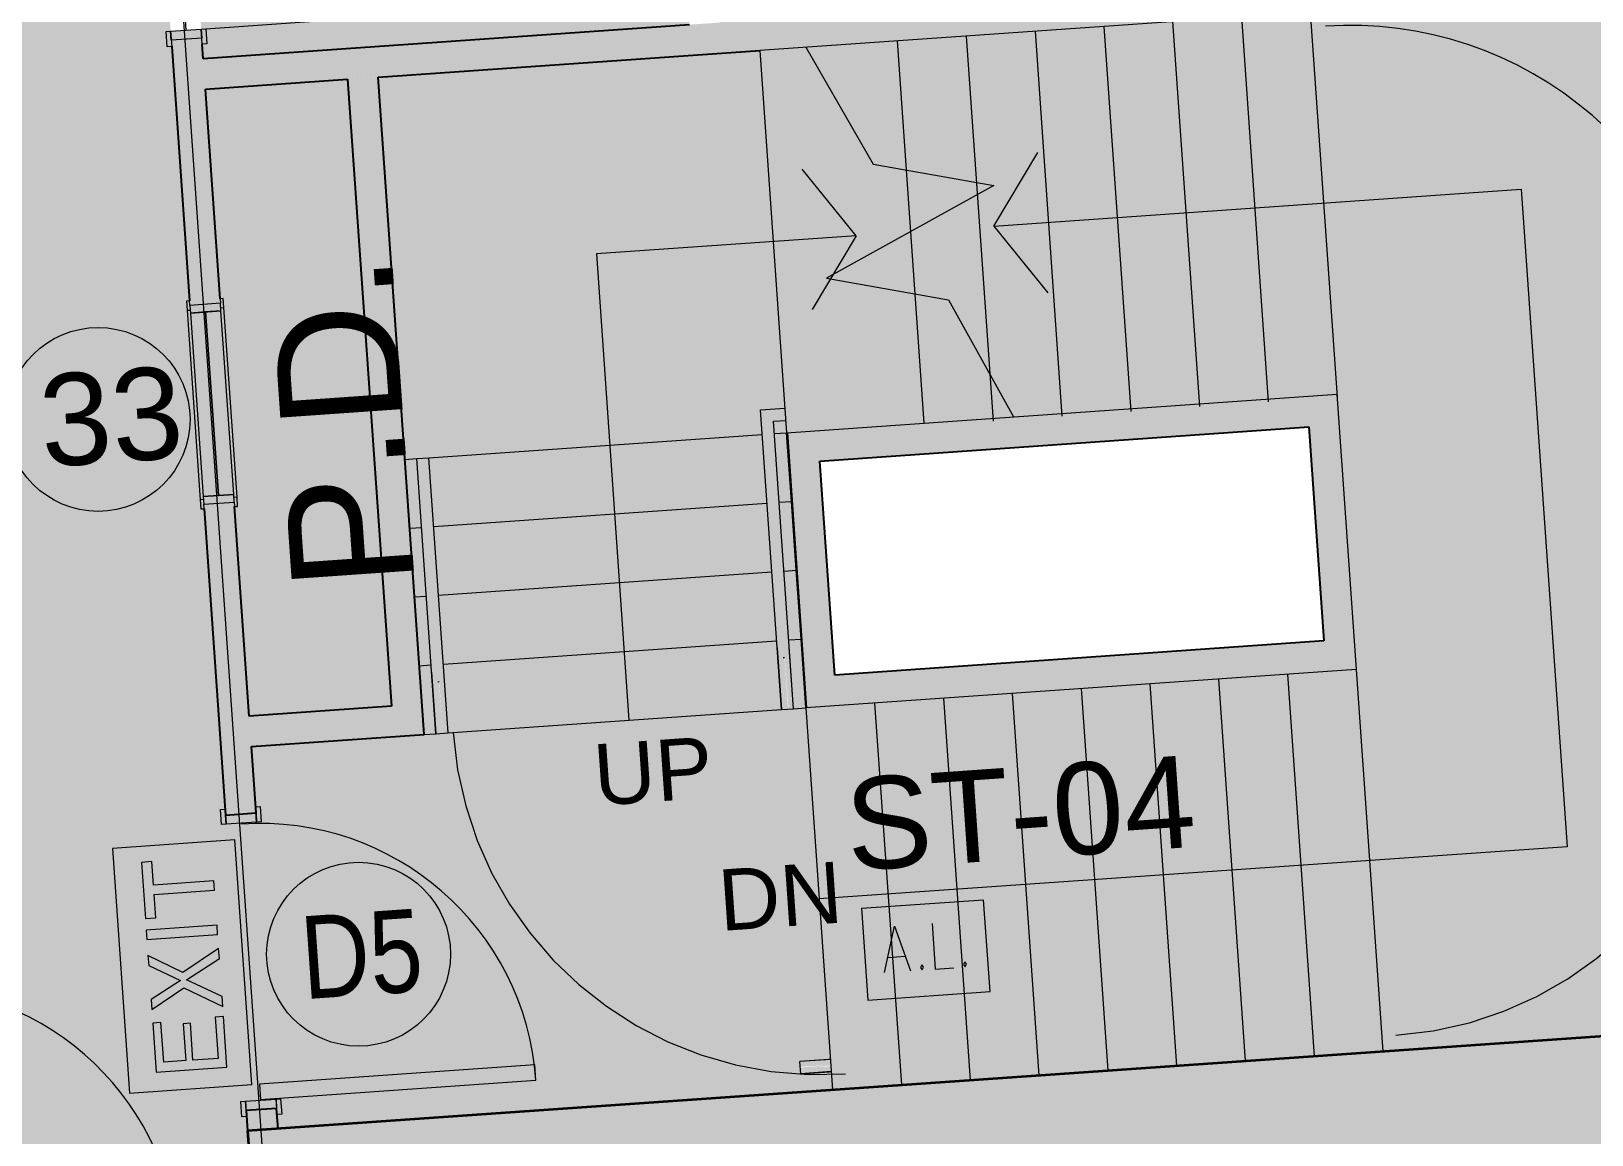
# Model space of a CAD drawing. Header units: millimetres. Extents: x 50357 to 985146, y 723188 to 1803594.
# Drawn here: x 830033.8 to 830038.89, y 817682.82 to 817686.42 of the extents above; entities that cross this region are included whole.
import ezdxf

# ---------------------------------------------------------------- set-up
doc = ezdxf.new("R2010")
doc.units = ezdxf.units.MM
doc.header["$LTSCALE"] = 3
doc.header["$MEASUREMENT"] = 0
for name, pattern in [('Grid Line', [22.225, 12.7, -3.175, 3.175, -3.175]), ('Hidden 3_0mm 1_0s', [4, 3, -1]), ('Overhead', [3.96875, 2.38125, -1.5875])]:
    doc.linetypes.add(name, pattern=pattern)
for name, color, linetype, lineweight in [('A-ANNO-NOTE', 131, 'Continuous', 13), ('A-AREA-IDEN', 2, 'Continuous', 9), ('A-DETL', 7, 'Continuous', 9), ('A-DETL-GENF', 92, 'Continuous', 13), ('A-DETL-THIN', 151, 'Continuous', 13), ('A-DOOR-FRAM', 31, 'Continuous', 13), ('A-DOOR-IDEN', 31, 'Continuous', 18), ('E-FIRE', 2, 'Continuous', 13), ('G-ANNO-TEXT', 231, 'Continuous', 9), ('S-GRID', 1, 'Continuous', 9)]:
    doc.layers.add(name, color=color, linetype=linetype, lineweight=lineweight)
for name, color, linetype, lineweight, true_color in [('A-DOOR', 7, 'Continuous', 13, 0x6e6e6e), ('A-FLOR', 7, 'Continuous', 5, 0x6e6e6e), ('A-FLOR-HRAL', 7, 'Continuous', 13, 0x6e6e6e), ('A-WALL', 7, 'Continuous', 13, 0x6e6e6e), ('S-STRS', 7, 'Continuous', 13, 0x6e6e6e)]:
    doc.layers.add(name, color=color, linetype=linetype, lineweight=lineweight, true_color=true_color)
doc.styles.add('Arial', font='arial.ttf', dxfattribs={"height": 2})
doc.styles.add('Arial Narrow', font='ARIALN.TTF', dxfattribs={"height": 270})
doc.styles.add('Arial_2', font='arial.ttf', dxfattribs={"height": 0.144})
doc.styles.add('Arial_3', font='arial.ttf', dxfattribs={"height": 0.2592})

# ---------------------------------------------------------------- blocks, each defined once
blk = doc.blocks.new('DLN-Single Door-_With Vision Panel_ - D05 - 900 x 2100 _WH__Timber _FRR-_60_60_-7165593-15_F GBP')
at = {"layer": 'A-DOOR-FRAM'}
h = blk.add_hatch(color=33, dxfattribs=at)
h.paths.add_polyline_path([(-453, -65), (-453, -50), (-503, -50), (-503, -65)], flags=0)
h.paths.add_polyline_path([(464, -65), (503, -65), (503, -50), (453, -50), (453, -65)], flags=0)
h.paths.add_polyline_path([(453, 50), (503, 50), (503, 65), (453, 65)], flags=0)
h.paths.add_polyline_path([(-503, 50), (-453, 50), (-453, 65), (-503, 65)], flags=0)
h = blk.add_hatch(color=33, dxfattribs=at)
h.paths.add_polyline_path([(-453, -50), (-453, 50), (-483, 50), (-483, -50)], flags=0)
h.paths.add_polyline_path([(483, -50), (483, 50), (453, 50), (453, -50), (464, -50)], flags=0)
at = {"layer": 'A-DOOR'}
for p, q in [((-400, 0), (-450, 0)), ((-450, 0), (-450, -900)), ((-400, -900), (-400, 0)), ((-450, -900), (-400, -900))]:
    blk.add_line(p, q, dxfattribs=at)
blk.add_arc((-450, 0), 900, 270, 360, dxfattribs=at)
at = {"layer": 'A-DOOR-FRAM'}
for p, q in [((-503, 65), (-453, 65)), ((-503, 50), (-503, 65)), ((-453, 65), (-453, 50)), ((453, 50), (453, 65)), ((453, 65), (503, 65)), ((503, 65), (503, 50)), ((-453, 50), (-503, 50)), ((-483, -50), (-483, 50)), ((-483, 50), (-453, 50)), ((-453, 50), (-453, -50)), ((503, 50), (453, 50)), ((453, 50), (483, 50)), ((453, -50), (453, 50)), ((483, 50), (483, -50)), ((-503, -50), (-453, -50)), ((-503, -65), (-503, -50)), ((-453, -50), (-483, -50)), ((-453, -50), (-453, -65)), ((453, -65), (453, -50)), ((453, -50), (503, -50)), ((483, -50), (453, -50)), ((503, -50), (503, -65)), ((-453, -65), (-503, -65)), ((503, -65), (453, -65))]:
    blk.add_line(p, q, dxfattribs=at)
blk = doc.blocks.new('DLN_Access Panel - ARC_TIMBER Access  Panel_2100x650mm-5316167-15_F GBP')
at = {"layer": 'A-DOOR'}
h = blk.add_hatch(color=33, dxfattribs=at)
h.paths.add_polyline_path([(340, -50), (310, -50), (310, -60), (340, -60)], flags=0)
h.paths.add_polyline_path([(340, 60), (310, 60), (310, 50), (340, 50)], flags=0)
h.paths.add_polyline_path([(-310, -50), (-340, -50), (-340, -60), (-310, -60)], flags=0)
h.paths.add_polyline_path([(-310, 50), (-310, 60), (-340, 60), (-340, 50), (-325, 50)], flags=0)
for points in [[(310, 60), (-310, 60), (-310, 50), (310, 50)], [(-300, 50), (-325, 50), (-325, -50), (-300, -50)], [(300, 50), (-300, 50), (-300, 0), (300, 0)], [(325, 50), (300, 50), (300, -50), (325, -50)], [(310, -50), (-310, -50), (-310, -60), (310, -60)], [(300, -50), (300, 0), (-300, 0), (-300, -50)]]:
    blk.add_hatch(color=33, dxfattribs=at).paths.add_polyline_path(points, flags=0)
for p, q in [((-310, 60), (-340, 60)), ((-340, 60), (-340, 50)), ((310, 60), (-310, 60)), ((-310, 50), (-310, 60)), ((310, 60), (310, 50)), ((340, 60), (310, 60)), ((340, 50), (340, 60)), ((-340, 50), (-325, 50)), ((-300, 50), (-325, 50)), ((-325, 50), (-325, -50)), ((-300, -50), (-300, 50)), ((300, 50), (-300, 50)), ((-300, 50), (-300, 0)), ((-300, 0), (300, 0)), ((300, 0), (-300, 0)), ((-300, 0), (-300, -50)), ((325, 50), (300, 50)), ((300, 50), (300, -50)), ((300, 0), (300, 50)), ((300, -50), (300, 0)), ((325, -50), (325, 50)), ((325, 50), (340, 50)), ((-325, -50), (-340, -50)), ((-340, -50), (-340, -60)), ((-325, -50), (-300, -50)), ((-310, -60), (-310, -50)), ((-300, -50), (300, -50)), ((300, -50), (325, -50)), ((310, -50), (310, -60)), ((340, -50), (325, -50)), ((340, -60), (340, -50)), ((-340, -60), (-310, -60)), ((-310, -60), (310, -60)), ((310, -60), (340, -60))]:
    blk.add_line(p, q, dxfattribs=at)
blk = doc.blocks.new('DLN_EXIT SIGN - DLN_EXIT SIGN-639434-15_F GBP')
at = {"layer": 'A-DETL-GENF'}
for p, q in [((400, 200), (-400, 200)), ((-400, 200), (-400, -200)), ((400, 200), (-400, 200)), ((-400, 200), (-400, -200)), ((400, -200), (400, 200)), ((400, -200), (400, 200)), ((-177.5, 109), (-337.5, 109)), ((-337.5, 109), (-337.5, -122.6)), ((-177.5, 82), (-177.5, 109)), ((-100.1, 109), (-132.4, 109)), ((-132.4, 109), (-69.7, -0.8)), ((-44.6, 8.8), (-100.1, 109)), ((11, 109), (-44.6, 8.8)), ((-19.4, -0.8), (43.3, 109)), ((43.3, 109), (11, 109)), ((127.1, 109), (96.5, 109)), ((96.5, 109), (96.5, -122.6)), ((127.1, -122.6), (127.1, 109)), ((348.4, 109), (165, 109)), ((165, 109), (165, 74.9)), ((348.4, 74.9), (348.4, 109)), ((-306.9, 9.7), (-306.9, 82)), ((-306.9, 82), (-177.5, 82)), ((165, 74.9), (241.3, 74.9)), ((241.3, 74.9), (241.3, -122.6)), ((271.9, -122.6), (271.9, 74.9)), ((271.9, 74.9), (348.4, 74.9)), ((-186.2, 9.7), (-306.9, 9.7)), ((-186.2, -13.5), (-186.2, 9.7)), ((-306.9, -95.7), (-306.9, -13.5)), ((-306.9, -13.5), (-186.2, -13.5)), ((-69.7, -0.8), (-139.3, -122.6)), ((-106.8, -122.6), (-44.6, -10.4)), ((-44.6, -10.4), (17.6, -122.6)), ((50.2, -122.6), (-19.4, -0.8)), ((-172.2, -95.7), (-306.9, -95.7)), ((-172.2, -122.6), (-172.2, -95.7)), ((-337.5, -122.6), (-172.2, -122.6)), ((-139.3, -122.6), (-106.8, -122.6)), ((17.6, -122.6), (50.2, -122.6)), ((96.5, -122.6), (127.1, -122.6)), ((241.3, -122.6), (271.9, -122.6)), ((-400, -200), (400, -200)), ((-400, -200), (400, -200))]:
    blk.add_line(p, q, dxfattribs=at)
blk = doc.blocks.new('DLN-Single Door-_With Vision Panel_ - D05 - 900 x 2100 _WH__Timber _FRR-_60_60_-6830222-15_F GBP')
at = {"layer": 'A-DOOR-FRAM'}
h = blk.add_hatch(color=33, dxfattribs=at)
h.paths.add_polyline_path([(503, -65), (503, -50), (453, -50), (453, -65)], flags=0)
h.paths.add_polyline_path([(-503, -65), (-453, -65), (-453, -50), (-503, -50)], flags=0)
h.paths.add_polyline_path([(-453, 50), (-453, 65), (-503, 65), (-503, 50)], flags=0)
h.paths.add_polyline_path([(503, 50), (503, 65), (453, 65), (453, 50)], flags=0)
h = blk.add_hatch(color=33, dxfattribs=at)
h.paths.add_polyline_path([(483, -50), (483, 50), (453, 50), (453, -50)], flags=0)
h.paths.add_polyline_path([(-483, -50), (-453, -50), (-453, 50), (-483, 50)], flags=0)
at = {"layer": 'A-DOOR'}
for p, q in [((-450, 900), (-400, 900)), ((-450, 0), (-450, 900)), ((-400, 900), (-400, 0)), ((-400, 0), (-450, 0))]:
    blk.add_line(p, q, dxfattribs=at)
blk.add_arc((-450, 0), 900, 0, 90, dxfattribs=at)
at = {"layer": 'A-DOOR-FRAM'}
for p, q in [((-453, 65), (-503, 65)), ((-503, 65), (-503, 50)), ((-453, 50), (-453, 65)), ((503, 65), (453, 65)), ((453, 65), (453, 50)), ((503, 50), (503, 65)), ((-503, 50), (-453, 50)), ((-453, 50), (-483, 50)), ((-483, 50), (-483, -50)), ((-453, -50), (-453, 50)), ((453, 50), (503, 50)), ((483, 50), (453, 50)), ((453, 50), (453, -50)), ((483, -50), (483, 50)), ((-453, -50), (-503, -50)), ((-503, -50), (-503, -65)), ((-483, -50), (-453, -50)), ((-453, -65), (-453, -50)), ((503, -50), (453, -50)), ((453, -50), (453, -65)), ((453, -50), (483, -50)), ((503, -65), (503, -50)), ((-503, -65), (-453, -65)), ((453, -65), (503, -65))]:
    blk.add_line(p, q, dxfattribs=at)
blk = doc.blocks.new('DLN-Single Door - D04 - 850 x 2100 _WH__TIMBER _FRR-_60_60_-7167328-15_F GBP')
at = {"layer": 'A-DOOR-FRAM'}
h = blk.add_hatch(color=33, dxfattribs=at)
h.paths.add_polyline_path([(-428, 65), (-478, 65), (-478, 50), (-428, 50)], flags=0)
h.paths.add_polyline_path([(478, 65), (428, 65), (428, 50), (478, 50)], flags=0)
h.paths.add_polyline_path([(428, -50), (428, -65), (478, -65), (478, -50)], flags=0)
h.paths.add_polyline_path([(-428, -50), (-478, -50), (-478, -65), (-428, -65)], flags=0)
h = blk.add_hatch(color=33, dxfattribs=at)
h.paths.add_polyline_path([(458, 50), (428, 50), (428, -50), (458, -50)], flags=0)
h.paths.add_polyline_path([(-428, 50), (-458, 50), (-458, -50), (-428, -50)], flags=0)
at = {"layer": 'A-DOOR'}
for p, q in [((-378, 0), (-428, 0)), ((-378, -850), (-378, 0)), ((-428, -65), (-428, -850)), ((-428, -850), (-378, -850))]:
    blk.add_line(p, q, dxfattribs=at)
blk.add_arc((-428, 0), 850, 270, 0.5, dxfattribs=at)
at = {"layer": 'A-DOOR-FRAM'}
for p, q in [((-478, 65), (-428, 65)), ((-478, 50), (-478, 65)), ((-428, 65), (-428, 50)), ((428, 50), (428, 65)), ((428, 65), (478, 65)), ((478, 65), (478, 50)), ((-428, 50), (-478, 50)), ((-458, 50), (-428, 50)), ((-458, -50), (-458, 50)), ((-428, 50), (-428, -50)), ((478, 50), (428, 50)), ((428, 50), (458, 50)), ((428, -50), (428, 50)), ((458, 50), (458, -50)), ((-478, -50), (-428, -50)), ((-478, -65), (-478, -50)), ((-428, -50), (-458, -50)), ((-428, -50), (-428, -65)), ((428, -65), (428, -50)), ((428, -50), (478, -50)), ((458, -50), (428, -50)), ((478, -50), (478, -65)), ((-428, -65), (-478, -65)), ((478, -65), (428, -65))]:
    blk.add_line(p, q, dxfattribs=at)
blk = doc.blocks.new('Handrail Type - Handrail_Internal_-8864677-15_F GBP')
at = {"layer": 'A-FLOR-HRAL'}
blk.add_hatch(color=201, dxfattribs=at).paths.add_polyline_path([(-576972, 75478.8), (-576916.7, 75481.1), (-576916.8, 75483.4), (-577016.7, 75481.1), (-577016.7, 75478.8)], flags=0)
for p, q in [((-576923.4, 75501.1), (-577016.7, 75501.1)), ((-576916.7, 75501.1), (-576923.4, 75501.1)), ((-577016.7, 75461.1), (-576923.4, 75461.1)), ((-576923.4, 75461.1), (-576916.7, 75461.1))]:
    blk.add_line(p, q, dxfattribs=at)
blk = doc.blocks.new('Handrail Type - Handrail_Internal_-V38-15_F GBP')
at = {"layer": 'A-FLOR-HRAL'}
h = blk.add_hatch(color=201, dxfattribs=at)
h.paths.add_polyline_path([(-577016.7, 75461.1), (-576916.7, 75461.1), (-576916.9, 75478.8), (-577016.7, 75478.8)], flags=0)
h.paths.add_polyline_path([(-576916.7, 75482.9), (-576916.9, 75501.1), (-577016.7, 75501.1), (-577016.7, 75483.4), (-576916.8, 75483.4)], flags=0)
for p, q in [((-577016.7, 75461.1), (-577016.7, 75501.1)), ((-576916.7, 75501.1), (-577016.7, 75501.1)), ((-576916.7, 75461.1), (-577016.7, 75461.1))]:
    blk.add_line(p, q, dxfattribs=at)
blk = doc.blocks.new('Handrail Type - Handrail_Internal_-8865482-15_F GBP')
at = {"layer": 'A-FLOR-HRAL'}
blk.add_hatch(color=201, dxfattribs=at).paths.add_polyline_path([(-576978.5, 76650.7), (-576974.8, 76650.7), (-576974.6, 76819.6), (-576979.4, 76819.8), (-576979.5, 76780.4)], flags=0)
for p, q in [((-576996.7, 76852.4), (-576996.7, 76650.7)), ((-576956.7, 76650.7), (-576956.7, 76852.4)), ((-576978.7, 76819.6), (-576974.6, 76819.6))]:
    blk.add_line(p, q, dxfattribs=at)
blk = doc.blocks.new('Handrail Type - Handrail_Internal_-V39-15_F GBP')
at = {"layer": 'A-FLOR-HRAL'}
for points in [[(-576930.9, 77590.7), (-576916.7, 77590.7), (-576916.7, 77630.7), (-576996.7, 77630.7), (-576956.7, 77590.7)], [(-576978.7, 76650.7), (-576978.5, 76650.7), (-576978.7, 76819.6), (-576973.9, 76819.6), (-576973.5, 76650.7), (-576956.7, 76650.7), (-576956.7, 77590.7), (-576996.7, 77630.7), (-576996.7, 76650.7), (-576979.8, 76650.7)]]:
    blk.add_hatch(color=201, dxfattribs=at).paths.add_polyline_path(points, flags=0)
for p, q in [((-576996.7, 77630.7), (-576916.7, 77630.7)), ((-576996.7, 76650.7), (-576996.7, 77630.7)), ((-576956.7, 77590.7), (-576916.7, 77590.7)), ((-576956.7, 76650.7), (-576956.7, 77590.7)), ((-576996.7, 76650.7), (-576956.7, 76650.7))]:
    blk.add_line(p, q, dxfattribs=at)
blk = doc.blocks.new('Handrail Type - Handrail_Internal_-8865541-15_F GBP')
at = {"layer": 'A-FLOR-HRAL'}
blk.add_hatch(color=201, dxfattribs=at).paths.add_polyline_path([(-578108.5, 76650.7), (-578104.8, 76650.7), (-578104.6, 76819.6), (-578109.4, 76819.8), (-578109.5, 76780.4)], flags=0)
for p, q in [((-578126.7, 76852.4), (-578126.7, 76650.7)), ((-578086.7, 76650.7), (-578086.7, 76852.4)), ((-578108.7, 76819.6), (-578104.6, 76819.6))]:
    blk.add_line(p, q, dxfattribs=at)
blk = doc.blocks.new('Handrail Type - Handrail_Internal_-V40-15_F GBP')
at = {"layer": 'A-FLOR-HRAL'}
blk.add_hatch(color=201, dxfattribs=at).paths.add_polyline_path([(-578104.8, 76650.7), (-578086.7, 76650.7), (-578086.7, 77550.7), (-578126.7, 77550.7), (-578126.7, 76650.7), (-578108.5, 76650.7), (-578108.7, 76819.6), (-578103.9, 76819.6), (-578104.6, 76684.1)], flags=0)
for p, q in [((-578126.7, 77550.7), (-578086.7, 77550.7)), ((-578126.7, 76650.7), (-578126.7, 77550.7)), ((-578086.7, 76650.7), (-578086.7, 77550.7)), ((-578126.7, 76650.7), (-578086.7, 76650.7))]:
    blk.add_line(p, q, dxfattribs=at)
blk = doc.blocks.new('ARC_AL_vertical_ - MV_AL_RED_-5753908-15_F GBP')
at = {"layer": 'A-DETL-GENF'}
for p, q in [((-200, 0), (-200, -300)), ((-200, 0), (200, 0)), ((200, -300), (200, 0)), ((-139.3, -214.2), (-96.6, -65.2)), ((-96.6, -65.2), (-53.9, -214.2)), ((27, -65.9), (27, -214.6)), ((-125.5, -166.1), (-67.6, -166.1)), ((-15.6, -197.3), (-20.6, -206)), ((-10.6, -206), (-15.6, -197.3)), ((124.4, -197.3), (119.4, -206)), ((129.4, -206), (124.4, -197.3)), ((-20.6, -206), (-15.6, -214.6)), ((-15.6, -214.6), (-10.6, -206)), ((27, -214.6), (87, -214.6)), ((119.4, -206), (124.4, -214.6)), ((124.4, -214.6), (129.4, -206)), ((-200, -300), (200, -300))]:
    blk.add_line(p, q, dxfattribs=at)
blk = doc.blocks.new('M_ Tag_Mark Number - 1 TO 200-9929198-15_F GBP')
at = {"layer": 'A-ANNO-NOTE', "lineweight": 9}
blk.add_circle((0, 0), 1.5, dxfattribs=at)
blk = doc.blocks.new('DLN_Door Tags - DLN_Door Tags_1_200_GBP_-1124021-15_F GBP')
at = {"layer": 'A-DOOR-IDEN'}
blk.add_circle((0, 0), 1.5, dxfattribs=at)

msp = doc.modelspace()

# ---------------------------------------------------------------- hatches: boundary and pattern name
at = {"layer": 'A-DETL-GENF'}
msp.add_hatch(color=51, dxfattribs=at).paths.add_polyline_path([(830039.4532, 817683.1825), (830039.3033, 817685.3263), (830039.5778, 817685.3455), (830039.4907, 817686.5926), (830036.1735, 817686.3607), (830036.2607, 817685.1137), (830038.0563, 817685.2392), (830038.1191, 817684.3414), (830036.3235, 817684.2159), (830036.4106, 817682.9698), (830038.4232, 817683.1105)], flags=0)
at = {"layer": 'A-FLOR'}
h = msp.add_hatch(color=41, dxfattribs=at)
h.paths.add_polyline_path([(830003.6642, 817670.9059), (830040.4337, 817673.4764), (830040.1966, 817676.8681), (830039.199, 817676.7984), (830039.1223, 817677.8957), (830040.1199, 817677.9654), (830039.7816, 817682.8036), (830034.3329, 817682.4227), (830034.334, 817682.4078), (830034.2841, 817682.4043), (830034.275, 817682.534), (830034.3249, 817682.5374), (830034.326, 817682.5225), (830034.5225, 817682.5362), (830034.4983, 817682.8824), (830034.4833, 817682.8813), (830034.4798, 817682.9312), (830034.6095, 817682.9403), (830034.613, 817682.8904), (830034.598, 817682.8893), (830034.6013, 817682.8425), (830036.4105, 817682.9703), (830036.4044, 817683.0291), (830036.3066, 817683.0229), (830036.3039, 817683.0621), (830036.4036, 817683.0691), (830036.3235, 817684.2159), (830034.5141, 817684.0894), (830034.5279, 817683.8929), (830034.5428, 817683.8939), (830034.5463, 817683.8441), (830034.4166, 817683.835), (830034.4132, 817683.8849), (830034.4281, 817683.8859), (830034.3596, 817684.8655), (830034.3497, 817684.8648), (830034.3022, 817685.5432), (830034.3122, 817685.5439), (830034.2542, 817686.3738), (830034.2392, 817686.3728), (830034.2357, 817686.4227), (830034.2507, 817686.4237), (830034.191, 817687.2776), (830034.1761, 817687.2766), (830034.1726, 817687.3265), (830034.1875, 817687.3275), (830034.125, 817688.2223), (830034.6088, 817688.2562), (830034.2287, 817693.6929), (830035.755, 817693.7996), (830035.6469, 817695.3458), (830034.1206, 817695.2391), (830034.0997, 817695.5384), (830033.6338, 817695.5058), (830033.6349, 817695.4909), (830033.585, 817695.4874), (830033.5759, 817695.6171), (830033.6258, 817695.6205), (830033.6269, 817695.6056), (830038.8611, 817695.9715), (830038.5229, 817700.8097), (830037.5253, 817700.7399), (830037.4486, 817701.8373), (830038.4462, 817701.907), (830038.0661, 817707.3437), (829998.2483, 817704.5602), (829999.9432, 817680.3143), (829999.8435, 817680.3074), (830000.4185, 817672.0824), (830003.37, 817672.2888), (830003.4677, 817670.8922), (830003.637, 817670.904)], flags=0)
h.paths.add_polyline_path([(830034.5798, 817674.4706), (830034.503, 817675.5679), (830035.6004, 817675.6446), (830035.6771, 817674.5473)], flags=0)
h.paths.add_polyline_path([(830010.6382, 817672.7969), (830010.5615, 817673.8942), (830011.6588, 817673.9709), (830011.7355, 817672.8736)], flags=0)
h.paths.add_polyline_path([(830022.609, 817673.6337), (830022.5323, 817674.731), (830023.6296, 817674.8077), (830023.7063, 817673.7104)], flags=0)
h.paths.add_polyline_path([(830021.9692, 817681.5383), (830021.9194, 817681.5349), (830021.918, 817681.5548), (830021.8831, 817681.5524), (830021.8785, 817681.6172), (830021.8636, 817681.6162), (830021.8611, 817681.6511), (830021.911, 817681.6546), (830021.9096, 817681.6745), (830021.9595, 817681.678), (830021.9609, 817681.6581), (830022.0708, 817681.6657), (830021.993, 817682.778), (830021.9731, 817682.7766), (830021.9696, 817682.8265), (830021.9895, 817682.8279), (830021.9906, 817682.8129), (830022.0903, 817682.8199), (830022.0276, 817683.7177), (830021.9278, 817683.7108), (830021.9271, 817683.6957), (830021.9089, 817683.6944), (830021.9054, 817683.7443), (830021.9254, 817683.7457), (830021.8047, 817685.4715), (830021.7848, 817685.4701), (830021.7813, 817685.5199), (830021.8012, 817685.5213), (830021.8023, 817685.5064), (830021.902, 817685.5133), (830021.8393, 817686.4112), (830021.7395, 817686.4042), (830021.7406, 817686.3892), (830021.7206, 817686.3878), (830021.7171, 817686.4377), (830021.7371, 817686.4391), (830021.67, 817687.3988), (830021.655, 817687.3977), (830021.6515, 817687.4476), (830021.7812, 817687.4566), (830021.7847, 817687.4068), (830021.7698, 817687.4057), (830021.773, 817687.3588), (830027.8253, 817687.7819), (830027.8318, 817687.6902), (830027.8467, 817687.6912), (830027.8502, 817687.6413), (830027.7343, 817687.6332), (830027.7952, 817686.7794), (830027.9099, 817686.7874), (830027.9134, 817686.7375), (830027.8984, 817686.7365), (830027.9387, 817686.1609), (830029.435, 817686.2655), (830029.4021, 817686.7364), (830029.3871, 817686.7353), (830029.3837, 817686.7852), (830029.4972, 817686.7931), (830029.4339, 817687.6969), (830029.3205, 817687.689), (830029.317, 817687.7389), (830029.3319, 817687.7399), (830029.3217, 817687.8865), (830030.419, 817687.9633), (830030.4146, 817688.0101), (830030.4008, 817688.0091), (830030.3973, 817688.059), (830030.527, 817688.068), (830030.5305, 817688.0182), (830030.5155, 817688.0171), (830030.5188, 817687.9702), (830031.3717, 817688.0299), (830031.371, 817688.0398), (830032.0493, 817688.0873), (830032.05, 817688.0773), (830032.878, 817688.1352), (830033.2755, 817682.449), (830033.3224, 817682.4523), (830033.3214, 817682.4673), (830033.3712, 817682.4708), (830033.3803, 817682.3411), (830033.3304, 817682.3376), (830033.3294, 817682.3526), (830021.9678, 817681.5583)], flags=0)
h.paths.add_polyline_path([(830019.7546, 817681.3835), (830019.7048, 817681.38), (830019.7034, 817681.4), (830016.8006, 817681.1971), (830016.4031, 817686.8832), (830012.9116, 817686.6391), (830012.9014, 817686.7858), (830012.8864, 817686.7847), (830012.8829, 817686.8346), (830013.0126, 817686.8437), (830013.0161, 817686.7938), (830013.0012, 817686.7927), (830013.0044, 817686.7458), (830019.0896, 817687.1712), (830019.0863, 817687.2181), (830019.0713, 817687.2171), (830019.0679, 817687.267), (830019.1975, 817687.276), (830019.201, 817687.2262), (830019.1861, 817687.2251), (830019.2531, 817686.2654), (830019.2731, 817686.2668), (830019.2766, 817686.217), (830019.2566, 817686.2156), (830019.2556, 817686.2305), (830019.1558, 817686.2236), (830019.2186, 817685.3257), (830019.3184, 817685.3327), (830019.3173, 817685.3477), (830019.3373, 817685.3491), (830019.3407, 817685.2992), (830019.3208, 817685.2978), (830019.4414, 817683.572), (830019.4614, 817683.5734), (830019.4649, 817683.5235), (830019.4449, 817683.5221), (830019.4439, 817683.5371), (830019.3441, 817683.5301), (830019.4069, 817682.6323), (830019.5066, 817682.6393), (830019.5056, 817682.6543), (830019.5255, 817682.6557), (830019.529, 817682.6058), (830019.5091, 817682.6044), (830019.5868, 817681.4921), (830019.6964, 817681.4997), (830019.695, 817681.5197), (830019.7449, 817681.5232), (830019.7463, 817681.5032), (830019.7962, 817681.5067), (830019.7986, 817681.4718), (830019.7836, 817681.4708), (830019.7882, 817681.4059), (830019.7533, 817681.4035)], flags=0)
h.paths.add_polyline_path([(830004.2484, 817680.3196), (830003.151, 817680.2429), (830003.0743, 817681.3402), (830004.1716, 817681.4169), (830004.2278, 817680.6139)], flags=0)
h.paths.add_polyline_path([(830024.843, 817682.1603), (830024.8492, 817682.1616), (830024.5703, 817686.151), (830024.5641, 817686.1505), (830024.8398, 817682.2065)], flags=0)
h.paths.add_polyline_path([(830029.0997, 817682.4579), (830029.6983, 817682.4997), (830029.4971, 817685.3777), (830029.4871, 817685.377), (830029.4397, 817686.0553), (830029.4497, 817686.056), (830029.442, 817686.1657), (830028.8435, 817686.1239), (830029.0677, 817682.9166)], flags=0)
h.paths.add_polyline_path([(830016.6634, 817681.6711), (830016.6634, 817681.6711), (830016.5678, 817681.695)], flags=0)
h.paths.add_polyline_path([(830034.5072, 817684.1892), (830034.971, 817684.2216), (830034.8281, 817686.2666), (830034.3642, 817686.2342), (830034.412, 817685.5508), (830034.422, 817685.5515), (830034.4694, 817684.8732), (830034.4594, 817684.8725), (830034.4651, 817684.7911)], flags=0)
h.paths.add_polyline_path([(830032.9862, 817685.1354), (830032.9875, 817685.1355), (830032.8432, 817687.1804), (830032.8434, 817687.1781), (830032.9826, 817685.1865)], flags=0)
h.paths.add_polyline_path([(830028.8271, 817684.9073), (830028.8283, 817684.9074), (830028.8078, 817685.1841)], flags=0)
h.paths.add_polyline_path([(830028.7626, 817685.8301), (830028.7637, 817685.8301), (830028.7585, 817685.8893)], flags=0)
h.paths.add_polyline_path([(830034.8211, 817686.3664), (830035.9434, 817686.4448), (830035.9383, 817686.5166), (830035.9234, 817686.5156), (830035.9199, 817686.5655), (830035.9349, 817686.5665), (830035.8752, 817687.4204), (830035.8602, 817687.4194), (830035.8567, 817687.4693), (830035.8717, 817687.4703), (830035.8178, 817688.2404), (830035.7388, 817688.2349), (830035.7398, 817688.2199), (830035.69, 817688.2164), (830035.6889, 817688.2314), (830034.835, 817688.1717), (830034.836, 817688.1568), (830034.7862, 817688.1533), (830034.7851, 817688.1682), (830034.2317, 817688.1296), (830034.2873, 817687.3345), (830034.3022, 817687.3355), (830034.3057, 817687.2857), (830034.2908, 817687.2846), (830034.3505, 817686.4307), (830034.3654, 817686.4317), (830034.3689, 817686.3819), (830034.354, 817686.3808), (830034.3572, 817686.3339), (830034.7046, 817686.3582)], flags=0)
h.paths.add_polyline_path([(830039.3374, 817686.6821), (830039.4847, 817686.6924), (830039.3592, 817688.488), (830035.9176, 817688.2474), (830035.9714, 817687.4773), (830035.9864, 817687.4783), (830035.9899, 817687.4285), (830035.9749, 817687.4274), (830036.0346, 817686.5735), (830036.0496, 817686.5745), (830036.0531, 817686.5247), (830036.0381, 817686.5236), (830036.0431, 817686.4518), (830038.1792, 817686.6011)], flags=0)
h.paths.add_polyline_path([(830025.1626, 817686.1924), (830025.1689, 817686.1928), (830025.0782, 817687.4897), (830025.072, 817687.4892), (830025.1557, 817686.2921)], flags=0)
h.paths.add_polyline_path([(830024.8763, 817686.2726), (830025.0559, 817686.2852), (830024.9722, 817687.4822), (830024.4734, 817687.4474), (830024.5571, 817686.2503), (830024.8181, 817686.2685)], flags=0)
h.paths.add_polyline_path([(830032.0508, 817687.1227), (830032.0504, 817687.125), (830032.0505, 817687.1227)], flags=0)
h.paths.add_polyline_path([(830031.6394, 817687.094), (830031.6375, 817687.0961), (830031.6376, 817687.0939)], flags=0)
h.paths.add_polyline_path([(830031.2029, 817687.0635), (830031.2024, 817687.0657), (830031.2026, 817687.0635)], flags=0)
h.paths.add_polyline_path([(830030.9909, 817687.0487), (830030.989, 817687.0508), (830030.9892, 817687.0486)], flags=0)
h.paths.add_polyline_path([(830031.1498, 817687.2625), (830032.8306, 817687.38), (830032.7852, 817688.0284), (830032.057, 817687.9775), (830032.0577, 817687.9675), (830031.3794, 817687.9201), (830031.3787, 817687.9301), (830030.5257, 817687.8705), (830030.5711, 817687.2221), (830030.8603, 817687.2423)], flags=0)
h.paths.add_polyline_path([(830035.9106, 817688.3472), (830039.3522, 817688.5878), (830038.9791, 817693.9247), (830038.7048, 817693.9056), (830038.5897, 817695.5515), (830035.7467, 817695.3528), (830035.8617, 817693.7068), (830034.3355, 817693.6001), (830034.7086, 817688.2631), (830034.7781, 817688.268), (830034.7771, 817688.283), (830034.827, 817688.2864), (830034.828, 817688.2715), (830035.6819, 817688.3312), (830035.6809, 817688.3461), (830035.7308, 817688.3496), (830035.7318, 817688.3347), (830035.8109, 817688.3402)], flags=0)
h.paths.add_polyline_path([(830019.0047, 817688.1708), (830019.0012, 817688.2206), (830019.0161, 817688.2217), (830018.978, 817688.7673), (830016.1171, 817688.5673), (830016.1178, 817688.5574), (830015.4394, 817688.51), (830015.4387, 817688.5199), (830014.1, 817688.4263), (830014.101, 817688.4114), (830014.0512, 817688.4079), (830014.0421, 817688.5376), (830014.092, 817688.5411), (830014.093, 817688.5261), (830014.1328, 817688.5289), (830013.9759, 817690.7734), (830013.936, 817690.7706), (830013.9409, 817690.6908), (830013.9017, 817690.688), (830013.8961, 817690.7678), (830012.729, 817690.6862), (830012.8859, 817688.4417), (830013.0895, 817688.4559), (830013.0884, 817688.4709), (830013.1383, 817688.4744), (830013.1474, 817688.3447), (830013.0975, 817688.3412), (830013.0964, 817688.3562), (830012.8929, 817688.342), (830012.931, 817687.7963), (830012.946, 817687.7973), (830012.9494, 817687.7475), (830012.8198, 817687.7384), (830012.8163, 817687.7883), (830012.8312, 817687.7893), (830012.3886, 817694.1208), (830018.7828, 817694.5679), (830018.7814, 817694.5878), (830018.8313, 817694.5913), (830018.8327, 817694.5713), (830018.8676, 817694.5738), (830018.8722, 817694.5089), (830018.8871, 817694.51), (830018.8896, 817694.4751), (830018.8397, 817694.4716), (830018.8411, 817694.4516), (830018.7912, 817694.4481), (830018.7898, 817694.4681), (830018.6803, 817694.4604), (830018.758, 817693.3482), (830018.778, 817693.3496), (830018.7814, 817693.2997), (830018.7615, 817693.2983), (830018.7605, 817693.3132), (830018.6607, 817693.3063), (830018.7235, 817692.4085), (830018.8232, 817692.4154), (830018.8239, 817692.4305), (830018.8421, 817692.4318), (830018.8456, 817692.3819), (830018.8257, 817692.3805), (830018.9498, 817690.6049), (830018.9697, 817690.6063), (830018.9732, 817690.5564), (830018.9533, 817690.555), (830018.9522, 817690.5699), (830018.8525, 817690.563), (830018.9152, 817689.6652), (830019.015, 817689.6721), (830019.0139, 817689.6871), (830019.0339, 817689.6885), (830019.0374, 817689.6386), (830019.0174, 817689.6372), (830019.1159, 817688.2287), (830019.1309, 817688.2297), (830019.1344, 817688.1798), (830019.0196, 817688.1718)], flags=0)
h.paths.add_polyline_path([(830021.718, 817688.3604), (830021.5884, 817688.3514), (830021.5849, 817688.4013), (830021.5998, 817688.4023), (830021.4979, 817689.8607), (830021.4779, 817689.8593), (830021.4744, 817689.9092), (830021.4944, 817689.9106), (830021.4954, 817689.8957), (830021.5952, 817689.9026), (830021.5324, 817690.8004), (830021.4327, 817690.7935), (830021.4337, 817690.7785), (830021.4138, 817690.7771), (830021.4103, 817690.827), (830021.4302, 817690.8284), (830021.3096, 817692.5542), (830021.2896, 817692.5528), (830021.2862, 817692.6027), (830021.3061, 817692.604), (830021.3072, 817692.5891), (830021.4069, 817692.5961), (830021.3441, 817693.4939), (830021.2444, 817693.4869), (830021.2454, 817693.4719), (830021.2255, 817693.4705), (830021.222, 817693.5204), (830021.2419, 817693.5218), (830021.1851, 817694.3348), (830021.1623, 817694.3332), (830021.1413, 817694.6325), (830021.0543, 817694.6264), (830021.0557, 817694.6064), (830021.0058, 817694.603), (830021.0044, 817694.6229), (830020.9545, 817694.6194), (830020.9521, 817694.6543), (830020.9671, 817694.6554), (830020.9625, 817694.7202), (830020.9974, 817694.7227), (830020.996, 817694.7426), (830021.0459, 817694.7461), (830021.0473, 817694.7262), (830032.6233, 817695.5354), (830032.6223, 817695.5504), (830032.6722, 817695.5539), (830032.6812, 817695.4242), (830032.6313, 817695.4207), (830032.6303, 817695.4357), (830032.5036, 817695.4268), (830032.6049, 817693.9778), (830032.6249, 817693.9792), (830032.6283, 817693.9294), (830032.6084, 817693.928), (830032.6073, 817693.9429), (830032.5076, 817693.936), (830032.5703, 817693.0381), (830032.6701, 817693.0451), (830032.6691, 817693.0601), (830032.689, 817693.0615), (830032.6925, 817693.0116), (830032.6725, 817693.0102), (830032.7662, 817691.671), (830032.7861, 817691.6724), (830032.7896, 817691.6225), (830032.7697, 817691.6211), (830032.7686, 817691.6361), (830032.6689, 817691.6291), (830032.7316, 817690.7313), (830032.8314, 817690.7382), (830032.8326, 817690.7534), (830032.8503, 817690.7546), (830032.8538, 817690.7047), (830032.8338, 817690.7033), (830032.8837, 817689.9901), (830030.3898, 817689.8157), (830030.4453, 817689.0207), (830030.4603, 817689.0217), (830030.4638, 817688.9718), (830030.3341, 817688.9628), (830030.3306, 817689.0127), (830030.3456, 817689.0137), (830030.2691, 817690.108), (830030.1943, 817690.1028), (830030.1957, 817690.0828), (830030.1458, 817690.0794), (830030.1444, 817690.0993), (830030.1095, 817690.0969), (830030.1049, 817690.1617), (830030.09, 817690.1607), (830030.0877, 817690.1934), (830029.2198, 817690.1327), (830029.2221, 817690.1), (830029.2071, 817690.0989), (830029.2117, 817690.0341), (830029.1767, 817690.0317), (830029.1781, 817690.0117), (830029.1283, 817690.0082), (830029.1269, 817690.0282), (830028.3737, 817689.9755), (830028.4121, 817689.4269), (830027.1851, 817689.3411), (830027.1858, 817689.3311), (830026.5074, 817689.2837), (830026.5067, 817689.2937), (830025.3475, 817689.2126), (830025.3486, 817689.1977), (830025.2987, 817689.1942), (830025.2977, 817689.2091), (830024.4437, 817689.1494), (830024.4448, 817689.1345), (830024.3949, 817689.131), (830024.3939, 817689.146), (830021.6615, 817688.9549), (830021.6996, 817688.4093), (830021.7146, 817688.4103), (830021.716, 817688.3904)], flags=0)
h.paths.add_polyline_path([(830024.3869, 817689.2457), (830024.3859, 817689.2607), (830024.4357, 817689.2642), (830024.4368, 817689.2492), (830025.2907, 817689.3089), (830025.2896, 817689.3239), (830025.3395, 817689.3273), (830025.3406, 817689.3124), (830025.3505, 817689.3131), (830025.2865, 817690.2278), (830025.2715, 817690.2268), (830025.2681, 817690.2767), (830025.283, 817690.2777), (830025.2233, 817691.1316), (830025.2084, 817691.1306), (830025.2049, 817691.1805), (830025.2198, 817691.1815), (830025.1831, 817691.7073), (830025.1532, 817691.7052), (830025.1543, 817691.6902), (830025.1044, 817691.6867), (830025.1034, 817691.7017), (830024.2495, 817691.642), (830024.2505, 817691.627), (830024.2006, 817691.6236), (830024.1996, 817691.6385), (830024.1805, 817691.6372), (830024.3479, 817689.243)], flags=0)
h.paths.add_polyline_path([(830025.4502, 817689.3201), (830026.4997, 817689.3934), (830026.499, 817689.4034), (830027.1774, 817689.4508), (830027.1781, 817689.4408), (830028.3053, 817689.5196), (830028.2495, 817690.3177), (830025.3944, 817690.1181), (830025.4462, 817689.3781)], flags=0)
h.paths.add_polyline_path([(830014.2326, 817688.5359), (830015.4318, 817688.6197), (830015.4311, 817688.6297), (830016.1094, 817688.6771), (830016.1101, 817688.6671), (830016.2776, 817688.6788), (830016.2148, 817689.5766), (830014.1698, 817689.4337), (830014.221, 817688.7024)], flags=0)
h.paths.add_polyline_path([(830027.4416, 817690.3615), (830028.2426, 817690.4174), (830028.0543, 817693.1108), (830025.1992, 817692.9112), (830025.3196, 817691.1885), (830025.3346, 817691.1895), (830025.338, 817691.1397), (830025.3231, 817691.1386), (830025.3828, 817690.2847), (830025.3977, 817690.2857), (830025.4012, 817690.2359), (830025.3863, 817690.2348), (830025.3875, 817690.2179), (830025.4024, 817690.2189)], flags=0)
h.paths.add_polyline_path([(830024.2425, 817691.7418), (830025.0964, 817691.8015), (830025.0953, 817691.8164), (830025.1452, 817691.8199), (830025.1463, 817691.8049), (830025.1761, 817691.807), (830025.0924, 817693.004), (830030.0424, 817693.3501), (830029.9309, 817694.9462), (830023.9783, 817694.5301), (830024.1736, 817691.7369), (830024.1926, 817691.7383), (830024.1916, 817691.7532), (830024.2414, 817691.7567)], flags=0)
h.paths.add_polyline_path([(830030.0984, 817692.5498), (830030.0982, 817692.552), (830029.8889, 817692.5352)], flags=0)
h.paths.add_polyline_path([(830029.2105, 817692.4878), (830029.2104, 817692.4899), (830029.0759, 817692.4784)], flags=0)
h.paths.add_polyline_path([(830030.0913, 817692.6518), (830030.0494, 817693.2503), (830028.154, 817693.1178), (830028.1959, 817692.5193), (830029.2034, 817692.5897), (830029.2027, 817692.5997), (830029.8811, 817692.6471), (830029.8818, 817692.6371), (830030.0691, 817692.6502)], flags=0)
h.paths.add_polyline_path([(830002.3069, 817692.3134), (830002.2305, 817693.4107), (830003.3275, 817693.4874), (830003.4042, 817692.3901), (830002.3072, 817692.3134)], flags=0)
h.paths.add_polyline_path([(830032.3664, 817694.6654), (830032.4562, 817694.6717), (830032.4248, 817695.1206), (830030.0306, 817694.9532), (830030.062, 817694.5043), (830032.0885, 817694.646)], flags=0)
h.paths.add_polyline_path([(830015.8862, 817694.2624), (830015.8872, 817694.2633), (830015.886, 817694.2651), (830015.8861, 817694.2632)], flags=0)
h.paths.add_polyline_path([(830020.618, 817702.1142), (830020.5413, 817703.2115), (830021.6386, 817703.2882), (830021.7153, 817702.1909)], flags=0)
h.paths.add_polyline_path([(830032.5887, 817702.9511), (830032.512, 817704.0484), (830033.6094, 817704.1251), (830033.6861, 817703.0278), (830033.2174, 817702.995)], flags=0)
h.paths.add_polyline_path([(830009.7445, 817701.3541), (830008.6472, 817701.2774), (830008.5705, 817702.3747), (830009.6678, 817702.4514)], flags=0)
at = {"layer": 'A-WALL'}
h = msp.add_hatch(color=116, dxfattribs=at)
h.paths.add_polyline_path([(830034.2575, 817686.327), (830034.3572, 817686.3339), (830034.3526, 817686.4008), (830034.2528, 817686.3938), (830034.2542, 817686.3738)], flags=0)
h.paths.add_polyline_path([(830034.2887, 817687.3145), (830034.2247, 817688.2293), (830034.125, 817688.2223), (830034.1889, 817687.3076)], flags=0)
for points in [[(830034.2644, 817686.2272), (830039.4916, 817686.5935), (830039.4837, 817686.6923), (830034.2575, 817686.327)], [(830035.0778, 817684.1288), (830034.9278, 817686.2736), (830034.8281, 817686.2666), (830034.978, 817684.1218)], [(830036.543, 817685.0332), (830038.0633, 817685.1395), (830038.0563, 817685.2392), (830036.262, 817685.1137), (830036.2689, 817685.014), (830036.3687, 817685.021)], [(830038.0396, 817684.4361), (830038.1121, 817684.4412), (830038.0633, 817685.1395), (830037.9648, 817685.1326), (830038.0136, 817684.4343)], [(830036.4245, 817684.223), (830036.3687, 817685.021), (830036.2689, 817685.014), (830036.3247, 817684.216)], [(830036.4245, 817684.223), (830038.119, 817684.3427), (830038.1121, 817684.4412), (830036.4175, 817684.3227)], [(830034.5141, 817684.0894), (830034.978, 817684.1218), (830034.971, 817684.2216), (830034.5072, 817684.1892)], [(830039.8814, 817682.8106), (830039.8535, 817683.2096), (830034.5016, 817682.8355), (830034.5295, 817682.4365), (830039.6093, 817682.7916)]]:
    msp.add_hatch(color=116, dxfattribs=at).paths.add_polyline_path(points, flags=0)
h = msp.add_hatch(color=116, dxfattribs=at)
h.paths.add_polyline_path([(830034.6013, 817682.8425), (830034.5966, 817682.9093), (830034.4969, 817682.9023), (830034.5016, 817682.8355)], flags=0)
h.paths.add_polyline_path([(830034.4295, 817683.866), (830034.5293, 817683.8729), (830034.4584, 817684.8875), (830034.3586, 817684.8805), (830034.3653, 817684.7841)], flags=0)
h.paths.add_polyline_path([(830034.3631, 817685.5324), (830034.413, 817685.5359), (830034.3642, 817686.2342), (830034.2644, 817686.2272), (830034.3133, 817685.5289)], flags=0)
at = {"layer": 'S-STRS'}
h = msp.add_hatch(color=41, dxfattribs=at)
h.paths.add_polyline_path([(830036.2607, 817685.1137), (830036.2579, 817685.1536), (830036.218, 817685.1508), (830036.2208, 817685.1109), (830036.2465, 817685.1127)], flags=0)
h.paths.add_polyline_path([(830035.0536, 817685.0293), (830036.1809, 817685.1081), (830036.1753, 817685.1879), (830036.2551, 817685.1935), (830036.1735, 817686.3607), (830034.9278, 817686.2736), (830035.015, 817685.0266)], flags=0)
h = msp.add_hatch(color=41, dxfattribs=at)
h.paths.add_polyline_path([(830035.0307, 817684.8022), (830035.0693, 817684.8049), (830035.0536, 817685.0293), (830035.015, 817685.0266), (830035.0287, 817684.8305)], flags=0)
h.paths.add_polyline_path([(830035.1092, 817684.8077), (830036.1966, 817684.8837), (830036.1809, 817685.1081), (830035.0935, 817685.0321), (830035.1073, 817684.836)], flags=0)
h.paths.add_polyline_path([(830036.2764, 817684.8893), (830036.2607, 817685.1137), (830036.2208, 817685.1109), (830036.2365, 817684.8865)], flags=0)
h = msp.add_hatch(color=41, dxfattribs=at)
h.paths.add_polyline_path([(830036.2522, 817684.662), (830036.2921, 817684.6648), (830036.2764, 817684.8893), (830036.2365, 817684.8865)], flags=0)
h.paths.add_polyline_path([(830035.0464, 817684.5777), (830035.085, 817684.5804), (830035.0693, 817684.8049), (830035.0307, 817684.8022)], flags=0)
h.paths.add_polyline_path([(830036.2123, 817684.6592), (830036.1966, 817684.8837), (830035.1092, 817684.8077), (830035.1249, 817684.5832), (830035.9883, 817684.6436)], flags=0)
h = msp.add_hatch(color=41, dxfattribs=at)
h.paths.add_polyline_path([(830036.2679, 817684.4376), (830036.3078, 817684.4404), (830036.2921, 817684.6648), (830036.2522, 817684.662)], flags=0)
h.paths.add_polyline_path([(830035.0621, 817684.3533), (830035.1007, 817684.356), (830035.085, 817684.5804), (830035.0464, 817684.5777)], flags=0)
h.paths.add_polyline_path([(830036.228, 817684.4348), (830036.2123, 817684.6592), (830035.1249, 817684.5832), (830035.1406, 817684.3588), (830036.004, 817684.4191)], flags=0)
h = msp.add_hatch(color=41, dxfattribs=at)
h.paths.add_polyline_path([(830035.0778, 817684.1288), (830035.1164, 817684.1315), (830035.1007, 817684.356), (830035.0621, 817684.3533), (830035.0708, 817684.2286)], flags=0)
h.paths.add_polyline_path([(830036.2836, 817684.2131), (830036.3235, 817684.2159), (830036.3078, 817684.4404), (830036.2679, 817684.4376), (830036.27, 817684.4075)], flags=0)
h.paths.add_polyline_path([(830035.1563, 817684.1343), (830036.2436, 817684.2103), (830036.228, 817684.4348), (830035.1406, 817684.3588), (830035.1427, 817684.3287)], flags=0)
for points in [[(830037.9818, 817683.0788), (830037.9817, 817683.0796), (830037.7573, 817683.0631)], [(830037.3084, 817683.0317), (830037.3084, 817683.0326), (830037.2651, 817683.0287)], [(830037.5329, 817683.0474), (830037.5328, 817683.0483), (830037.3084, 817683.0317)], [(830037.7573, 817683.0631), (830037.7573, 817683.0639), (830037.5329, 817683.0474)], [(830036.6351, 817682.9846), (830036.635, 817682.9855), (830036.4119, 817682.969)], [(830036.8595, 817683.0003), (830036.8595, 817683.0012), (830036.686, 817682.9882)], [(830037.084, 817683.016), (830037.0839, 817683.0169), (830036.8595, 817683.0003)]]:
    msp.add_hatch(color=41, dxfattribs=at).paths.add_polyline_path(points, flags=0)

# ---------------------------------------------------------------- linework, layer by layer
at = {"layer": 'A-DETL', "linetype": 'Hidden 3_0mm 1_0s'}
for centre, start, end in [((830038.1025, 817685.2425), 3.9978, 93.9989), ((830038.1652, 817684.3447), 273.9989, 3.9979), ((830036.3696, 817684.2191), 183.9989, 273.9989)]:
    msp.add_arc(centre, 1.2, start, end, dxfattribs=at)
at = {"layer": 'A-DETL-THIN'}
for p, q in [((830039.4907, 817686.5926), (830036.1735, 817686.3607)), ((830037.2958, 817686.4391), (830037.3836, 817685.183)), ((830037.5202, 817686.4548), (830037.608, 817685.1987)), ((830037.7447, 817686.4704), (830037.8325, 817685.2144)), ((830037.9691, 817686.4861), (830038.0569, 817685.2301)), ((830036.7096, 817685.1451), (830036.6225, 817686.392)), ((830036.8469, 817686.4077), (830036.9347, 817685.1517)), ((830037.0713, 817686.4234), (830037.1591, 817685.1673)), ((830036.1735, 817686.3607), (830036.2607, 817685.1137)), ((830036.3232, 817686.3711), (830036.5431, 817685.9901)), ((830036.5431, 817685.9901), (830036.9371, 817685.9206)), ((830036.9366, 817685.7875), (830037.0808, 817686.0275)), ((830036.4877, 817685.7561), (830036.3115, 817685.9737)), ((830036.9371, 817685.9206), (830036.3904, 817685.6176)), ((830036.9366, 817685.7875), (830038.6574, 817685.9078)), ((830038.6574, 817685.9078), (830038.8074, 817683.763)), ((830036.9366, 817685.7875), (830037.1128, 817685.5699)), ((830036.4877, 817685.7561), (830035.6398, 817685.6968)), ((830036.4877, 817685.7561), (830036.3435, 817685.5161)), ((830035.6398, 817685.6968), (830035.7461, 817684.1755)), ((830036.3904, 817685.6176), (830036.7893, 817685.5473)), ((830036.7893, 817685.5473), (830037.0009, 817685.1655)), ((830036.2607, 817685.1137), (830038.0563, 817685.2392)), ((830038.0563, 817685.2392), (830038.1191, 817684.3414)), ((830038.1191, 817684.3414), (830036.3235, 817684.2159)), ((830037.6702, 817684.31), (830037.7573, 817683.0639)), ((830037.8946, 817684.3257), (830037.9817, 817683.0796)), ((830038.1191, 817684.3414), (830038.2062, 817683.0953)), ((830036.9968, 817684.263), (830037.0839, 817683.0169)), ((830037.2213, 817684.2787), (830037.3084, 817683.0326)), ((830037.4457, 817684.2944), (830037.5328, 817683.0483)), ((830036.3235, 817684.2159), (830036.4106, 817682.9698)), ((830036.5479, 817684.2316), (830036.635, 817682.9855)), ((830036.7724, 817684.2473), (830036.8595, 817683.0012)), ((830038.8074, 817683.763), (830036.367, 817683.5924)), ((830036.4106, 817682.9698), (830039.4532, 817683.1825))]:
    msp.add_line(p, q, dxfattribs=at)
at = {"layer": 'A-WALL', "lineweight": 25}
for p, q in [((830035.9434, 817686.4448), (830034.3572, 817686.3339)), ((830034.2542, 817686.3738), (830034.3122, 817685.5439)), ((830034.3572, 817686.3339), (830034.354, 817686.3808)), ((830034.9278, 817686.2736), (830036.1735, 817686.3607)), ((830034.3642, 817686.2342), (830034.8281, 817686.2666)), ((830034.8281, 817686.2666), (830034.971, 817684.2216)), ((830035.0778, 817684.1288), (830034.9278, 817686.2736)), ((830034.412, 817685.5508), (830034.3642, 817686.2342)), ((830036.3687, 817685.021), (830037.9648, 817685.1326)), ((830037.9648, 817685.1326), (830038.0136, 817684.4343)), ((830036.262, 817685.1138), (830036.3247, 817684.216)), ((830036.4175, 817684.3227), (830036.3687, 817685.021)), ((830034.3596, 817684.8655), (830034.4295, 817683.866)), ((830034.5072, 817684.1892), (830034.4594, 817684.8725)), ((830038.0136, 817684.4343), (830036.4175, 817684.3227)), ((830034.971, 817684.2216), (830034.5072, 817684.1892)), ((830034.5141, 817684.0894), (830035.0778, 817684.1288)), ((830034.5293, 817683.8729), (830034.5141, 817684.0894)), ((830034.4295, 817683.866), (830034.5293, 817683.8729)), ((830034.5966, 817682.9093), (830034.4969, 817682.9023)), ((830034.4969, 817682.9023), (830034.5016, 817682.8355)), ((830034.6013, 817682.8425), (830034.5966, 817682.9093))]:
    msp.add_line(p, q, dxfattribs=at)
at = {"layer": 'A-WALL', "lineweight": 35}
for p, q in [((830039.4545, 817683.1817), (830034.5016, 817682.8355)), ((830034.5016, 817682.8355), (830034.5295, 817682.4365))]:
    msp.add_line(p, q, dxfattribs=at)
at = {"layer": 'S-GRID', "linetype": 'Grid Line'}
msp.add_line((830036.1557, 817659.8157), (830031.5666, 817725.4617), dxfattribs=at)
at = {"layer": 'S-STRS'}
for p, q in [((830035.0935, 817685.0321), (830036.1809, 817685.1081)), ((830036.2208, 817685.1109), (830036.2607, 817685.1137)), ((830036.2764, 817684.8893), (830036.2607, 817685.1137)), ((830035.015, 817685.0266), (830035.0536, 817685.0293)), ((830035.1092, 817684.8077), (830036.1966, 817684.8837)), ((830036.2365, 817684.8865), (830036.2764, 817684.8893)), ((830036.2921, 817684.6648), (830036.2764, 817684.8893)), ((830035.0307, 817684.8022), (830035.0693, 817684.8049)), ((830035.1249, 817684.5832), (830036.2123, 817684.6592)), ((830036.2522, 817684.662), (830036.2921, 817684.6648)), ((830036.3078, 817684.4404), (830036.2921, 817684.6648)), ((830035.0464, 817684.5777), (830035.085, 817684.5804)), ((830035.1406, 817684.3588), (830036.228, 817684.4348)), ((830036.2679, 817684.4376), (830036.3078, 817684.4404)), ((830036.3235, 817684.2159), (830036.3078, 817684.4404)), ((830035.0621, 817684.3533), (830035.1007, 817684.356)), ((830035.1563, 817684.1343), (830036.2436, 817684.2103)), ((830036.2836, 817684.2131), (830036.3235, 817684.2159)), ((830035.0778, 817684.1288), (830035.1164, 817684.1315))]:
    msp.add_line(p, q, dxfattribs=at)
at = {"layer": 'S-STRS', "linetype": 'Overhead'}
for p, q in [((830035.0935, 817685.0321), (830036.1809, 817685.1081)), ((830036.2208, 817685.1109), (830036.2607, 817685.1137)), ((830035.015, 817685.0266), (830035.0536, 817685.0293)), ((830035.1092, 817684.8077), (830036.1966, 817684.8837)), ((830036.2365, 817684.8865), (830036.2764, 817684.8893)), ((830035.0307, 817684.8022), (830035.0693, 817684.8049)), ((830035.1249, 817684.5832), (830036.2123, 817684.6592)), ((830036.2522, 817684.662), (830036.2921, 817684.6648)), ((830035.0464, 817684.5777), (830035.085, 817684.5804)), ((830035.1406, 817684.3588), (830036.228, 817684.4348)), ((830036.2679, 817684.4376), (830036.3078, 817684.4404)), ((830035.0621, 817684.3533), (830035.1007, 817684.356)), ((830035.1563, 817684.1343), (830036.2436, 817684.2103)), ((830036.2836, 817684.2131), (830036.3235, 817684.2159)), ((830035.0778, 817684.1288), (830035.1164, 817684.1315))]:
    msp.add_line(p, q, dxfattribs=at)

# ---------------------------------------------------------------- block references
at = {"layer": 'A-ANNO-NOTE', "lineweight": 9, "xscale": 0.2, "yscale": 0.2, "zscale": 0.2, "rotation": 3.998908534025935}
msp.add_blockref('M_ Tag_Mark Number - 1 TO 200-9929198-15_F GBP', (830034.0141, 817685.157), dxfattribs=at)
at = {"layer": 'A-DETL-GENF', "xscale": 0.001, "yscale": 0.001, "zscale": 0.001, "rotation": 3.998908534025935}
msp.add_blockref('ARC_AL_vertical_ - MV_AL_RED_-5753908-15_F GBP', (830036.704, 817683.5759), dxfattribs=at)
at = {"layer": 'A-DOOR', "xscale": 0.001, "yscale": 0.001, "zscale": 0.001}
for name, p, rotation in [('DLN-Single Door - D04 - 850 x 2100 _WH__TIMBER _FRR-_60_60_-7167328-15_F GBP', (830034.2707, 817686.8542), 93.99890853402593), ('DLN_Access Panel - ARC_TIMBER Access  Panel_2100x650mm-5316167-15_F GBP', (830034.3858, 817685.2082), 273.9989085340259), ('DLN-Single Door-_With Vision Panel_ - D05 - 900 x 2100 _WH__Timber _FRR-_60_60_-7165593-15_F GBP', (830034.5131, 817683.3876), 93.99890853402593), ('DLN-Single Door-_With Vision Panel_ - D05 - 900 x 2100 _WH__Timber _FRR-_60_60_-6830222-15_F GBP', (830033.8277, 817682.4375), 3.998908534025935)]:
    msp.add_blockref(name, p, dxfattribs=dict(at, rotation=rotation))
at = {"layer": 'A-DOOR-IDEN', "xscale": 0.1999999999999999, "yscale": 0.1999999999999999, "zscale": 0.1999999999999999, "rotation": 3.998908534025935}
msp.add_blockref('DLN_Door Tags - DLN_Door Tags_1_200_GBP_-1124021-15_F GBP', (830034.864, 817683.4122), dxfattribs=at)
at = {"layer": 'A-FLOR-HRAL', "xscale": 0.001, "yscale": 0.001, "zscale": 0.001, "rotation": 3.998908534025935}
for name in ['Handrail Type - Handrail_Internal_-V39-15_F GBP', 'Handrail Type - Handrail_Internal_-V40-15_F GBP', 'Handrail Type - Handrail_Internal_-8865482-15_F GBP', 'Handrail Type - Handrail_Internal_-8865541-15_F GBP', 'Handrail Type - Handrail_Internal_-8864677-15_F GBP', 'Handrail Type - Handrail_Internal_-V38-15_F GBP']:
    msp.add_blockref(name, (830617.181, 817647.9845), dxfattribs=at)
at = {"layer": 'E-FIRE', "xscale": 0.001, "yscale": 0.001, "zscale": 0.001, "rotation": 93.99890853402727}
msp.add_blockref('DLN_EXIT SIGN - DLN_EXIT SIGN-639434-15_F GBP', (830034.2886, 817683.3719), dxfattribs=at)

# ---------------------------------------------------------------- texts
at = {"layer": 'A-ANNO-NOTE', "lineweight": 9, "insert": (830033.8136, 817685.3003), "char_height": 0.3, "width": 0.461772, "attachment_point": 1, "rotation": 3.9989, "style": 'Arial'}
msp.add_mtext('33', dxfattribs=at)
at = {"layer": 'A-AREA-IDEN', "insert": (830034.6486, 817684.5905), "char_height": 0.4, "width": 1.077468, "attachment_point": 1, "rotation": 93.9989, "style": 'Arial_3'}
msp.add_mtext('P.D.', dxfattribs=at)
at = {"layer": 'A-DOOR-IDEN', "lineweight": 9, "insert": (830034.6672, 817683.5345), "char_height": 0.27, "width": 0.481012, "attachment_point": 1, "rotation": 3.9989, "style": 'Arial Narrow'}
msp.add_mtext('D5', dxfattribs=at)
at = {"layer": 'G-ANNO-TEXT', "color": 7, "attachment_point": 1, "rotation": 3.9989}
for s, insert, char_height, width, style in [('UP', (830035.6243, 817684.096), 0.2, 0.359156, 'Arial_2'), ('ST-04', (830036.4435, 817683.9831), 0.3, 1.115949, 'Arial'), ('DN', (830036.0313, 817683.6873), 0.2, 0.371983, 'Arial_2')]:
    msp.add_mtext(s, dxfattribs=dict(at, insert=insert, char_height=char_height, width=width, style=style))

doc.saveas('drawing.dxf')
